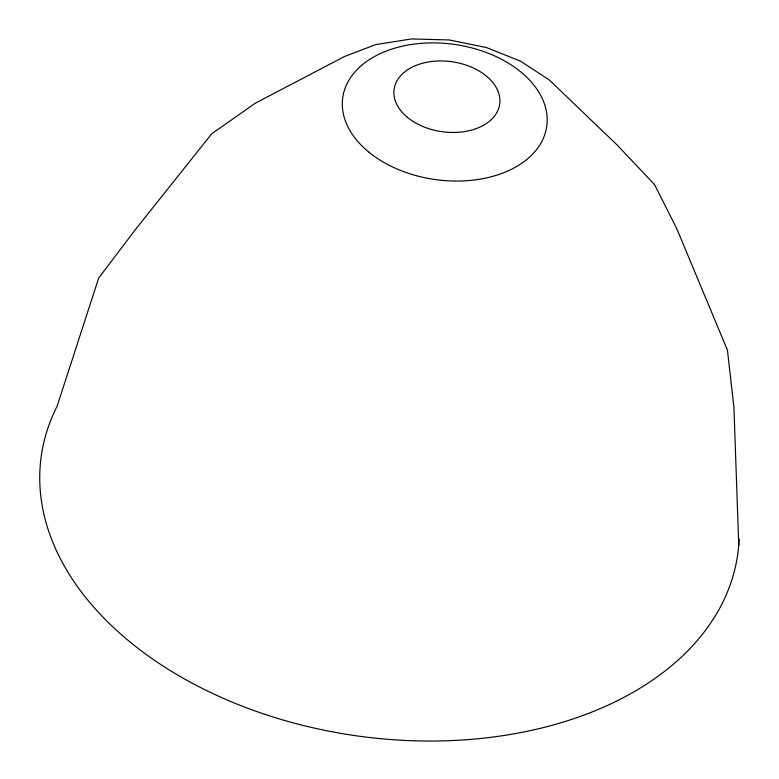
<?xml version="1.0" encoding="UTF-8"?>
<svg xmlns="http://www.w3.org/2000/svg" width="779" height="779" viewBox="0 0 779 779"><rect width="100%" height="100%" fill="white"/><g stroke="black" fill="none" stroke-linecap="round" stroke-linejoin="round"><path stroke-width="1.17" d="M738.755 545.183L733.925 407.436L727.43 350.092L676.727 228.568L654.545 184.594L616.802 144.69L549.214 79.896L520.508 61.161L486.398 47.538L449.23 39.963L411.516 38.95L375.838 44.569L344.63 56.439L255.23 103.227L211.713 133.813L135.497 229.474L98.709 277.996L57.081 406.278A351.689 233.038 8 0 0 329.42 731.267A351.689 233.038 8 0 0 739.125 539.253M407.417 117.337A53.323 35.328 8 0 0 497.304 111.699A53.323 35.328 8 0 0 435.987 61.093A53.323 35.328 8 0 0 407.417 117.337M368.477 151.827A103.003 68.25 8 0 0 542.116 140.931A103.003 68.25 8 0 0 423.669 43.166A103.003 68.25 8 0 0 368.477 151.827"/></g></svg>
